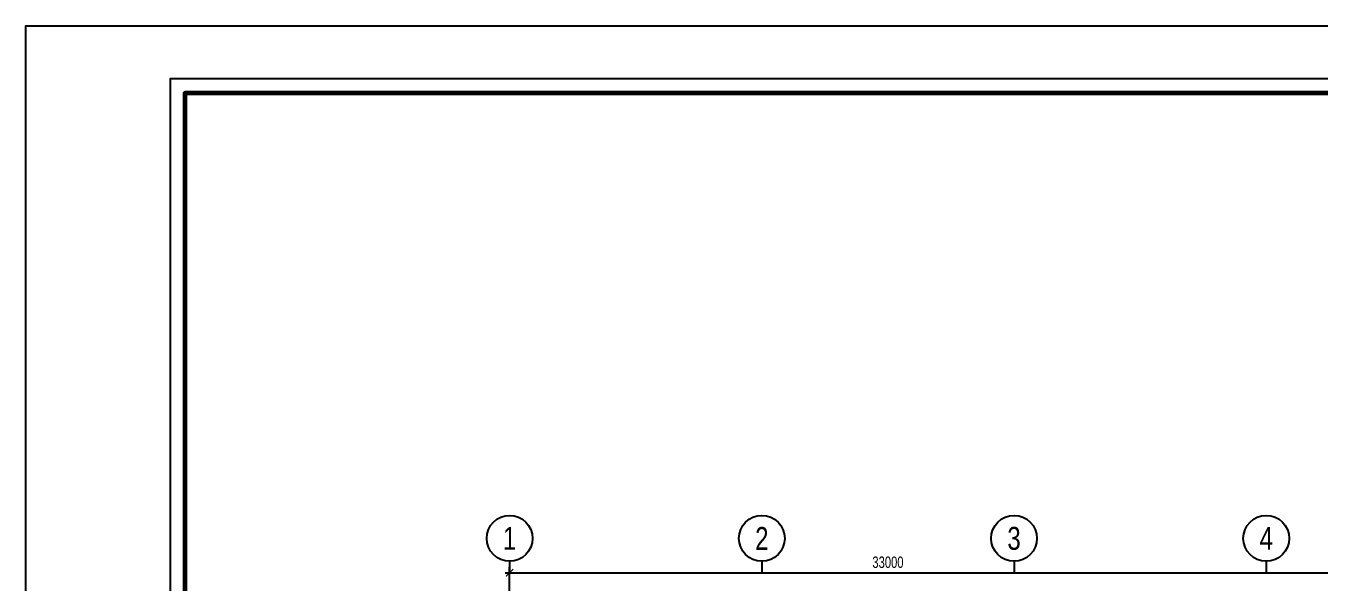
# Model space of a CAD drawing. Header units: millimetres. Extents: x 0 to 132458, y 0 to 365310.
# Drawn here: x 0 to 42305, y 347126 to 365310 of the extents above; entities that cross this region are included whole.
import ezdxf
from ezdxf.enums import TextEntityAlignment as Align

# ---------------------------------------------------------------- set-up
doc = ezdxf.new("R2010")
doc.units = ezdxf.units.MM
doc.header["$LTSCALE"] = 400
doc.header["$PDSIZE"] = -2
doc.layers.get('0').update_dxf_attribs({"lineweight": 5})
doc.layers.get('Defpoints').update_dxf_attribs({"color": 2})
doc.layers.add('02.CDC.DIM', color=1, linetype='Continuous', lineweight=20)
doc.layers.add('CDC-KHUNGTEN', color=9, linetype='Continuous')
doc.layers.add('CDC.02.DIM', color=1, linetype='Continuous')
doc.styles.add('BIGTEXT', font='arial.ttf', dxfattribs={"width": 0.8})
doc.styles.add('KCS_SMTEXT', font='arial.ttf', dxfattribs={"width": 0.7})
doc.dimstyles.new('KCS_DIM150', dxfattribs={"dimscale": 150, "dimtxt": 2.5, "dimasz": 1.6, "dimexe": 1.2, "dimexo": 0, "dimgap": 1, "dimtad": 1, "dimdec": 0, "dimzin": 0, "dimdsep": 46, "dimtxsty": 'KCS_SMTEXT', "dimblk": 'ARCHTICK', "dimcen": 0, "dimdle": 1, "dimclrd": 256, "dimclre": 256, "dimclrt": 2, "dimadec": 0, "dimazin": 0, "dimtfac": 1, "dimtdec": 0, "dimtix": 1, "dimtmove": 2, "dimatfit": 3, "dimfxl": 1, "dimtolj": 1, "dimtzin": 0, "dimarcsym": 0})

# ---------------------------------------------------------------- blocks, each defined once
blk = doc.blocks.new('_ArchTick')
at = {"color": 0, "linetype": 'ByBlock', "const_width": 0.15}
blk.add_lwpolyline([(-0.5, -0.5), (0.5, 0.5)], dxfattribs=at)
blk = doc.blocks.new('*D68')
at = {"layer": 'CDC.02.DIM', "lineweight": -2, "ltscale": 10, "transparency": 16777216}
for p, q in [((15675, 347432), (48975, 347432)), ((15825, 345032), (15825, 347612)), ((48825, 345032), (48825, 347612))]:
    blk.add_line(p, q, dxfattribs=at)
at = {"layer": 'Defpoints', "color": 0, "ltscale": 10, "transparency": 16777216}
for p in [(48825, 347432), (15825, 345032), (48825, 345032)]:
    blk.add_point(p, dxfattribs=at)
at = {"layer": 'CDC.02.DIM', "lineweight": -2, "ltscale": 10, "transparency": 16777216, "xscale": 240, "yscale": 240, "zscale": 240, "rotation": 180}
blk.add_blockref('_ArchTick', (15825, 347432), dxfattribs=at)
at = {"layer": 'CDC.02.DIM', "lineweight": -2, "ltscale": 10, "transparency": 16777216, "xscale": 240, "yscale": 240, "zscale": 240}
blk.add_blockref('_ArchTick', (48825, 347432), dxfattribs=at)
at = {"layer": 'CDC.02.DIM', "color": 2, "ltscale": 10, "transparency": 16777216, "insert": (28200, 347774), "char_height": 375, "attachment_point": 5, "style": 'KCS_SMTEXT'}
blk.add_mtext('\\A1;33000', dxfattribs=at)
blk = doc.blocks.new('_Axis name')
at = {"layer": 'CDC.02.DIM'}
blk.add_line((0, 2.5), (0, 0), dxfattribs=at)
blk.add_circle((0, 7.5), 5, dxfattribs=at)
at = {"layer": 'CDC.02.DIM', "style": 'BIGTEXT', "width": 0.75}
blk.add_attdef('.', text='', height=5, dxfattribs=at).set_placement((0, 7.5), align=Align.MIDDLE)
blk = doc.blocks.new('Khung tên chuẩn')
at = {"layer": 'CDC-KHUNGTEN', "color": 8}
blk.add_lwpolyline([(75096, 1100), (83000, 1100), (83000, 58300), (3000, 58300), (3000, 1100), (75096, 1100)], dxfattribs=at)
at = {"layer": 'CDC-KHUNGTEN', "color": 255, "lineweight": 60}
blk.add_lwpolyline([(74900, 1400), (74900, 58000), (3300, 58000), (3300, 1400), (74900, 1400)], close=True, dxfattribs=at)
at = {"layer": 'Defpoints', "color": 1, "ltscale": 0.2}
blk.add_lwpolyline([(0, 0), (0, 59400), (84100, 59400), (84100, 0), (0, 0)], close=True, dxfattribs=at)

msp = doc.modelspace()

# ---------------------------------------------------------------- block references
at = {"xscale": 1.575000000011642, "yscale": 1.575000000011642, "zscale": 1.575000000011642}
msp.add_blockref('Khung tên chuẩn', (0, 271755), dxfattribs=at)
at = {"layer": '02.CDC.DIM', "xscale": 150, "yscale": 150, "zscale": 150}
for p, values in [((15825.1, 347432.4), {'.': '1'}), ((24075.1, 347432.4), {'.': '2'}), ((32325.1, 347432.4), {'.': '3'}), ((40575.1, 347432.4), {'.': '4'})]:
    msp.add_blockref('_Axis name', p, dxfattribs=at).add_auto_attribs(values)

# ---------------------------------------------------------------- dimensions: what is measured, and where the dimension line sits
at = {"layer": 'CDC.02.DIM', "ltscale": 10}
dim = msp.add_linear_dim(base=(48825.1, 347432.4), p1=(15825.1, 345032.4), p2=(48825.1, 345032.4), dimstyle='KCS_DIM150', dxfattribs=at)
dim.commit()
dim.dimension.update_dxf_attribs({"geometry": '*D68', "text_midpoint": (28200.1, 347774), "dimtype": 160})

doc.saveas('drawing.dxf')
